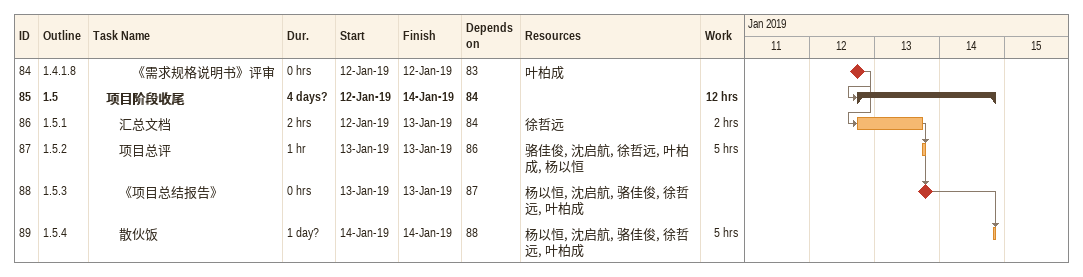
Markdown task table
| ID | WBS | Task | Duration | Start | Finish | Predecessors | Resources | Work (h) |
|---|---|---|---|---|---|---|---|---|
| 84 | 1.4.1.8 | 《需求规格说明书》评审 | 0h | 2019-01-12 | 2019-01-12 | 83 | 叶柏成 |  |
| 85 | 1.5 | **项目阶段收尾** | 4d? | 2019-01-12 | 2019-01-14 | 84 |  | 12 |
| 86 | 1.5.1 | 汇总文档 | 2h | 2019-01-12 | 2019-01-13 | 84 | 徐哲远 | 2 |
| 87 | 1.5.2 | 项目总评 | 1h | 2019-01-13 | 2019-01-13 | 86 | 骆佳俊, 沈启航, 徐哲远, 叶柏成, 杨以恒 | 5 |
| 88 | 1.5.3 | 《项目总结报告》 | 0h | 2019-01-13 | 2019-01-13 | 87 | 杨以恒, 沈启航, 骆佳俊, 徐哲远, 叶柏成 |  |
| 89 | 1.5.4 | 散伙饭 | 1d? | 2019-01-14 | 2019-01-14 | 88 | 杨以恒, 沈启航, 骆佳俊, 徐哲远, 叶柏成 | 5 |
